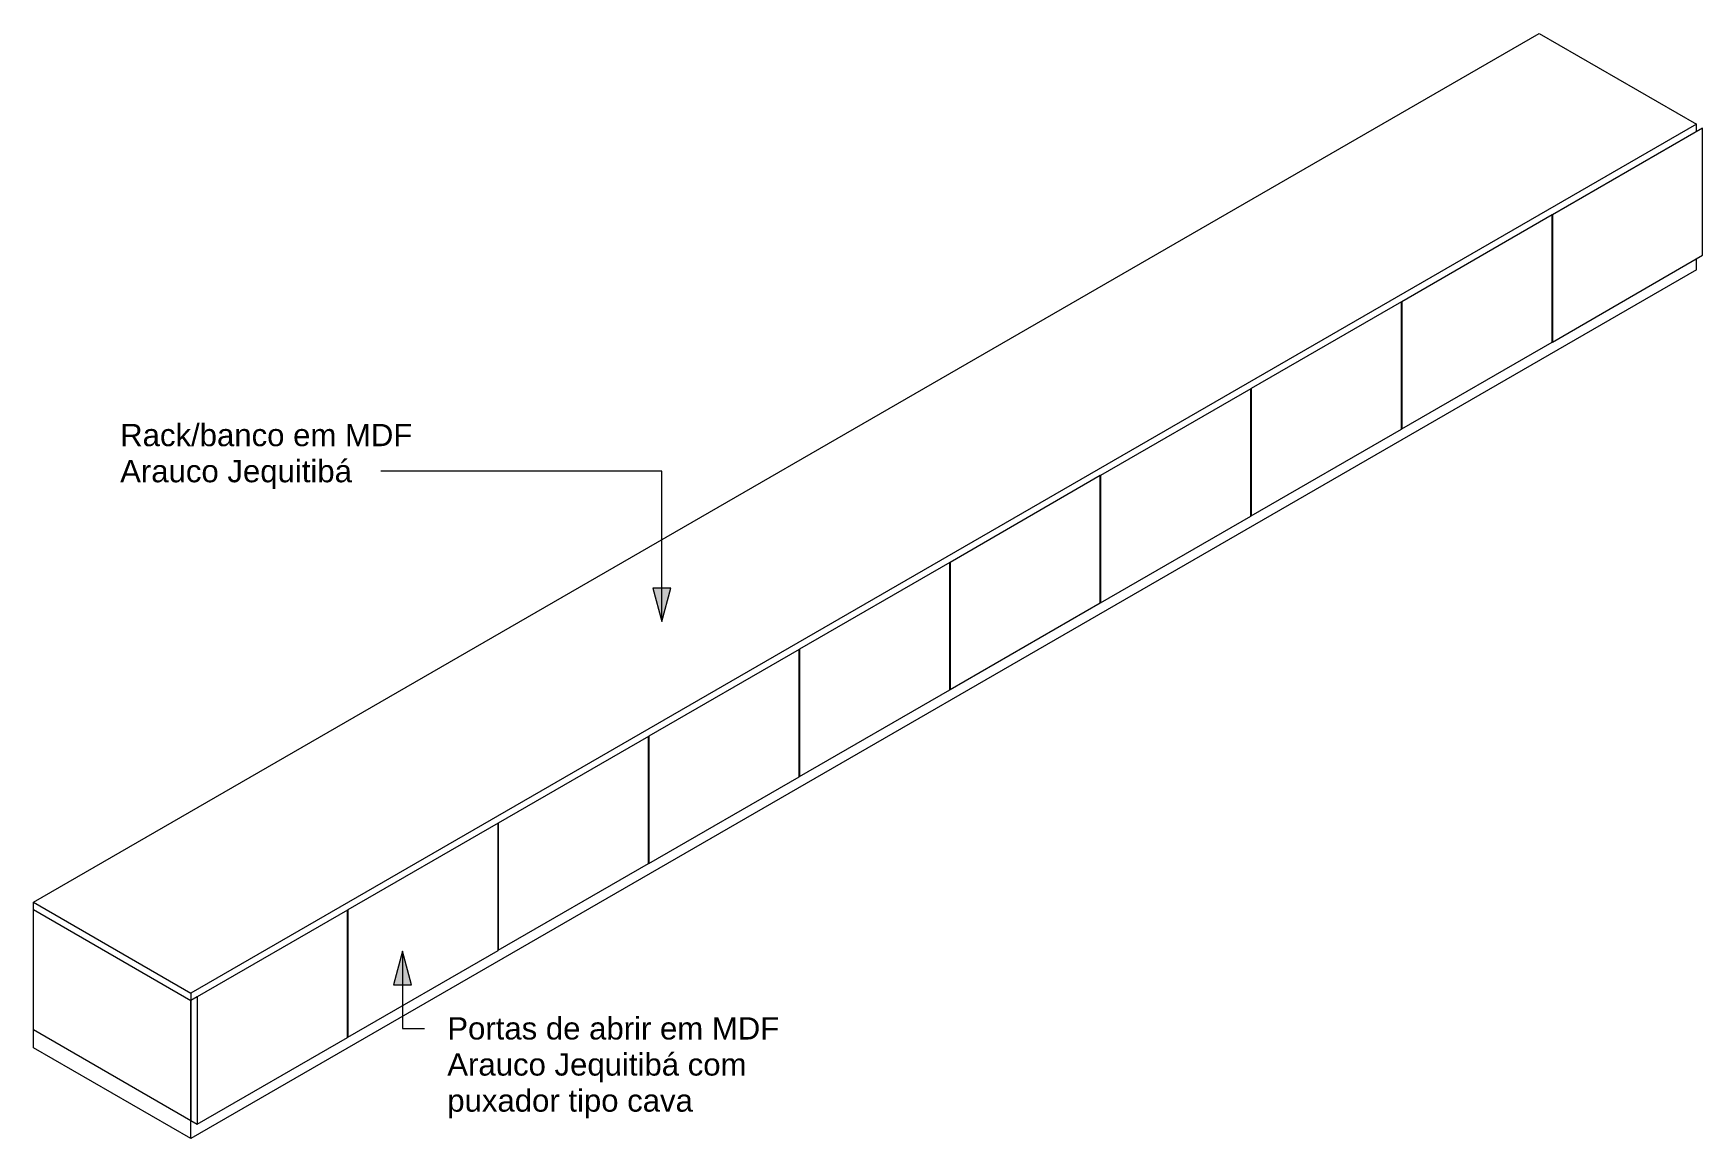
# Model space of a CAD drawing. Header units: millimetres. Extents: x 632 to 22386, y -104 to 8910.
# Drawn here: x 632 to 4379, y 6428 to 8910 of the extents above; entities that cross this region are included whole.
import ezdxf

# ---------------------------------------------------------------- set-up
doc = ezdxf.new("R2010")
doc.units = ezdxf.units.MM
doc.layers.add('G-ANNO-TEXT', color=231, linetype='Continuous', lineweight=9)
doc.layers.add('I-FURN', color=30, linetype='Continuous', lineweight=9)
doc.styles.add('Arial', font='arial.ttf', dxfattribs={"height": 50})

# ---------------------------------------------------------------- blocks, each defined once
blk = doc.blocks.new('RACK-BANCO QUARTO - RACK-BANCO QUARTO-4356055-VISTA 3D RACK_BANCO')
at = {"layer": 'I-FURN'}
for p, q in [((632.3, 6958.6), (4012.3, 8910)), ((4012.3, 8910), (4365.9, 8705.9)), ((4365.9, 8705.9), (985.9, 6754.5)), ((4379.3, 8697.3), (4042, 8502.6)), ((4365.9, 8689.6), (4365.9, 8705.9)), ((4379.3, 8411.6), (4379.3, 8697.3)), ((4041.3, 8502.2), (3704, 8307.5)), ((4042, 8502.6), (4041.3, 8502.2)), ((4041.3, 8216.4), (4041.3, 8502.2)), ((4042, 8502.6), (4042, 8216.8)), ((4042, 8216.8), (4379.3, 8411.6)), ((4365.9, 8379.3), (4365.9, 8403.8)), ((4365.9, 8379.3), (985.9, 6427.9)), ((3703.3, 8307), (3366, 8112.3)), ((3704, 8307.5), (3703.3, 8307)), ((3703.3, 8021.3), (3703.3, 8307)), ((3704, 8307.5), (3704, 8021.7)), ((3704, 8021.7), (4041.3, 8216.4)), ((4041.3, 8217.2), (4042, 8216.8)), ((3365.3, 8111.9), (3028, 7917.2)), ((3366, 8112.3), (3365.3, 8111.9)), ((3365.3, 7826.1), (3365.3, 8111.9)), ((3366, 8112.3), (3366, 7826.5)), ((3366, 7826.5), (3703.3, 8021.3)), ((3703.3, 8022.1), (3704, 8021.7)), ((3027.3, 7916.8), (2690, 7722)), ((3028, 7917.2), (3027.3, 7916.8)), ((3027.3, 7631), (3027.3, 7916.8)), ((3028, 7917.2), (3028, 7631.4)), ((3028, 7631.4), (3365.3, 7826.1)), ((3365.3, 7826.9), (3366, 7826.5)), ((2689.3, 7721.6), (2352, 7526.9)), ((2690, 7722), (2689.3, 7721.6)), ((2689.3, 7435.8), (2689.3, 7721.6)), ((2690, 7722), (2690, 7436.3)), ((2690, 7436.3), (3027.3, 7631)), ((3027.3, 7631.8), (3028, 7631.4)), ((2351.3, 7526.5), (2014, 7331.7)), ((2352, 7526.9), (2351.3, 7526.5)), ((2351.3, 7240.7), (2351.3, 7526.5)), ((2352, 7526.9), (2352, 7241.1)), ((2352, 7241.1), (2689.3, 7435.8)), ((2689.3, 7436.7), (2690, 7436.3)), ((2013.3, 7331.3), (1676, 7136.6)), ((2014, 7331.7), (2013.3, 7331.3)), ((2013.3, 7045.6), (2013.3, 7331.3)), ((2014, 7331.7), (2014, 7046)), ((2014, 7046), (2351.3, 7240.7)), ((2351.3, 7241.5), (2352, 7241.1)), ((1675.3, 7136.2), (1338, 6941.5)), ((1676, 7136.6), (1675.3, 7136.2)), ((1675.3, 6850.4), (1675.3, 7136.2)), ((1676, 7136.6), (1676, 6850.8)), ((1676, 6850.8), (2013.3, 7045.6)), ((2013.3, 7046.4), (2014, 7046)), ((632.3, 6672.8), (632.3, 6958.6)), ((632.3, 6958.6), (985.9, 6754.5)), ((632.3, 6672.8), (632.3, 6942.3)), ((632.3, 6942.3), (985.9, 6738.2)), ((1337.3, 6941), (1000, 6746.3)), ((1338, 6941.5), (1337.3, 6941)), ((1337.3, 6655.3), (1337.3, 6941)), ((1338, 6941.5), (1338, 6655.7)), ((1338, 6655.7), (1675.3, 6850.4)), ((1675.3, 6851.2), (1676, 6850.8)), ((985.9, 6754.5), (985.9, 6468.7)), ((1000, 6746.3), (985.9, 6738.2)), ((1000, 6746.3), (1000, 6460.5)), ((985.9, 6468.7), (985.9, 6738.2)), ((985.9, 6738.2), (985.9, 6468.7)), ((632.3, 6672.8), (985.9, 6468.7)), ((632.3, 6672.8), (985.9, 6468.7)), ((632.3, 6672.8), (985.9, 6468.7)), ((632.3, 6632), (632.3, 6672.8)), ((1000, 6460.5), (1337.3, 6655.3)), ((1337.3, 6656.1), (1338, 6655.7)), ((985.9, 6427.9), (632.3, 6632)), ((985.9, 6468.7), (1000, 6460.5)), ((985.9, 6427.9), (985.9, 6468.7))]:
    blk.add_line(p, q, dxfattribs=at)

msp = doc.modelspace()

# ---------------------------------------------------------------- hatches: boundary and pattern name
at = {"layer": 'G-ANNO-TEXT'}
for points in [[(2043.114, 7589.266), (2063.21, 7664.266), (2023.018, 7664.266)], [(1460.718, 6848.621), (1440.622, 6773.621), (1480.815, 6773.621)]]:
    msp.add_hatch(color=7, dxfattribs=at).paths.add_polyline_path(points)

# ---------------------------------------------------------------- linework, layer by layer
at = {"layer": 'G-ANNO-TEXT', "color": 7}
for p, q in [((1777.177, 7926.931), (1412.06, 7926.931)), ((2043.114, 7926.931), (1777.177, 7926.931)), ((2043.114, 7589.266), (2043.114, 7926.931)), ((2063.21, 7664.266), (2023.018, 7664.266)), ((2023.018, 7664.266), (2043.114, 7589.266)), ((2043.114, 7589.266), (2063.21, 7664.266)), ((1460.718, 6848.621), (1440.622, 6773.621)), ((1480.815, 6773.621), (1460.718, 6848.621)), ((1460.718, 6848.621), (1460.718, 6675.505)), ((1440.622, 6773.621), (1480.815, 6773.621)), ((1460.718, 6675.505), (1510.656, 6675.505))]:
    msp.add_line(p, q, dxfattribs=at)

# ---------------------------------------------------------------- block references
at = {"layer": 'I-FURN'}
msp.add_blockref('RACK-BANCO QUARTO - RACK-BANCO QUARTO-4356055-VISTA 3D RACK_BANCO', (0, 0), dxfattribs=at)

# ---------------------------------------------------------------- texts
at = {"layer": 'G-ANNO-TEXT', "color": 7, "char_height": 50, "attachment_point": 1, "style": 'Arial'}
for s, insert, width in [('Rack/banco em MDF ', (827.133, 8032.96), 835.75922), ('Arauco Jequitibá', (827.133, 7951.931), 647.36266), ('Portas de abrir em MDF ', (1561.456, 6700.505), 921.94063), ('Arauco Jequitibá com ', (1561.456, 6619.477), 859.80984), ('puxador tipo cava', (1561.456, 6538.448), 687.44703)]:
    msp.add_mtext(s, dxfattribs=dict(at, insert=insert, width=width))

doc.saveas('drawing.dxf')
